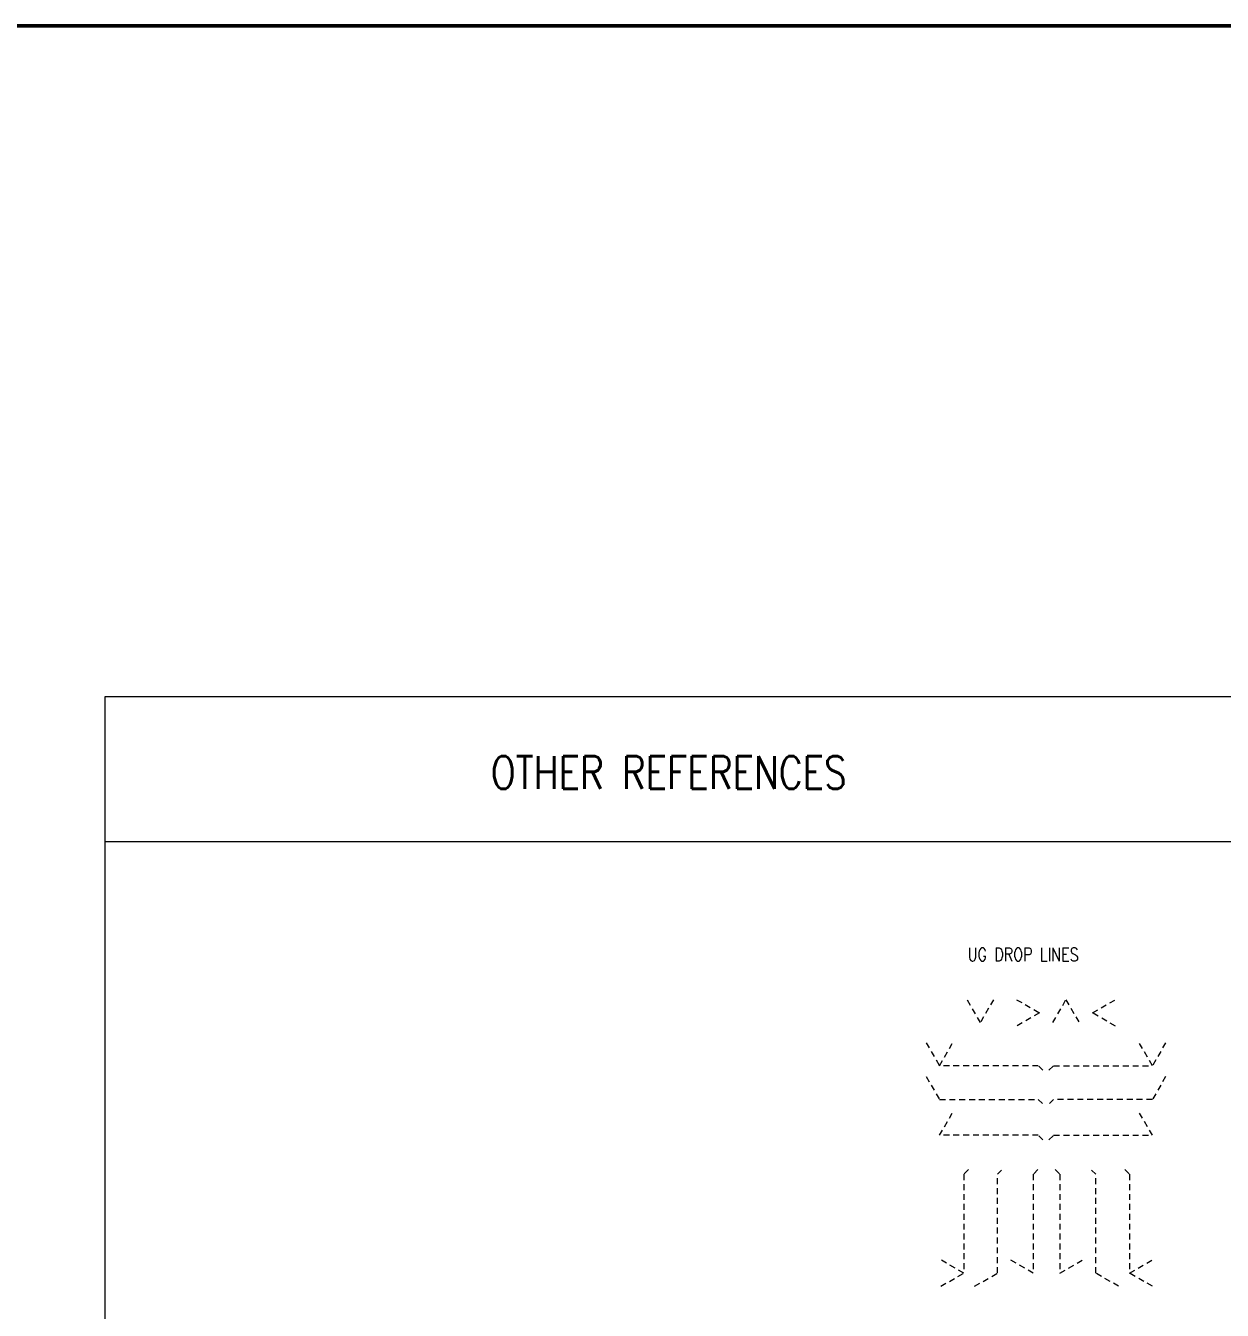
# Model space of a CAD drawing. Header units: feet. Extents: x 865220 to 2843873, y -2240498 to 972474.
# Drawn here: x 2833895 to 2834803, y 958106 to 959081 of the extents above; entities that cross this region are included whole.
import ezdxf

# ---------------------------------------------------------------- set-up
doc = ezdxf.new("R2010")
doc.units = ezdxf.units.FT
doc.header["$LTSCALE"] = 0.015
doc.header["$MEASUREMENT"] = 0
doc.linetypes.add('DASHED', pattern=[5, 3, -2])
doc.layers.add('DROP BURIED', color=7, linetype='DASHED', lineweight=5)
doc.layers.add('WORK BOUNDARY', color=110, linetype='Continuous', lineweight=40)
doc.layers.add('TEMPLATE REFERENCE', color=2, linetype='Continuous', lineweight=5, plot=False)
doc.styles.add('RS332', font='romans.shx', dxfattribs={"width": 0.8})

msp = doc.modelspace()

# ---------------------------------------------------------------- linework, layer by layer
at = {"layer": 'DROP BURIED', "ltscale": 100}
for points in [[(2834629.55, 958341.7), (2834619.55, 958324.38), (2834609.55, 958341.7)], [(2834647.05, 958341.7), (2834664.37, 958331.7), (2834647.05, 958321.7)], [(2834674.55, 958324.38), (2834684.55, 958341.7), (2834694.55, 958324.38)], [(2834722.05, 958321.7), (2834704.73, 958331.7), (2834722.05, 958341.7)], [(2834578.53, 958308.94), (2834588.53, 958291.62), (2834598.53, 958308.94)], [(2834760.17, 958308.94), (2834750.17, 958291.62), (2834740.17, 958308.94)], [(2834667.07, 958288.09), (2834663.53, 958291.62), (2834588.53, 958291.62)], [(2834671.63, 958288.09), (2834675.17, 958291.62), (2834750.17, 958291.62)], [(2834578.53, 958283.31), (2834588.53, 958265.99), (2834663.53, 958265.99), (2834667.07, 958262.45)], [(2834760.17, 958283.31), (2834750.17, 958265.99), (2834675.17, 958265.99), (2834671.63, 958262.45)], [(2834667.07, 958235.29), (2834663.53, 958238.83), (2834588.53, 958238.83), (2834598.53, 958256.15)], [(2834671.63, 958235.29), (2834675.17, 958238.83), (2834750.17, 958238.83), (2834740.17, 958256.15)], [(2834610.44, 958212.79), (2834606.9, 958209.25), (2834606.9, 958134.25)], [(2834615.22, 958124.25), (2834632.54, 958134.25), (2834632.54, 958209.25), (2834636.08, 958212.79)], [(2834663.24, 958212.79), (2834659.7, 958209.25), (2834659.7, 958134.25), (2834642.38, 958144.25)], [(2834676.46, 958212.79), (2834679.99, 958209.25), (2834679.99, 958134.25), (2834697.31, 958144.25)], [(2834724.47, 958124.25), (2834707.15, 958134.25), (2834707.15, 958209.25), (2834703.61, 958212.79)], [(2834729.25, 958212.79), (2834732.79, 958209.25), (2834732.79, 958134.25)], [(2834589.58, 958124.25), (2834606.9, 958134.25), (2834589.58, 958144.25)], [(2834750.11, 958124.25), (2834732.79, 958134.25), (2834750.11, 958144.25)]]:
    msp.add_lwpolyline(points, dxfattribs=at)
at = {"layer": 'TEMPLATE REFERENCE'}
msp.add_line((2833955.33, 958461.63), (2836930.92, 958461.63), dxfattribs=at)
msp.add_lwpolyline([(2833955.33, 958571.82), (2834947.19, 958571.82), (2834947.19, 957633.13), (2833955.33, 957633.13)], close=True, dxfattribs=at)
at = {"layer": 'WORK BOUNDARY', "lineweight": 50}
msp.add_lwpolyline([(2831671.12, 959080.65), (2843872.89, 959080.65), (2843872.89, 955180), (2831671.12, 955180)], close=True, dxfattribs=at)

# ---------------------------------------------------------------- texts
at = {"layer": 'TEMPLATE REFERENCE', "style": 'RS332', "width": 0.8}
for s, height, p in [('OTHER REFERENCES', 25, (2834248.07, 958501.56)), ('UG DROP LINES', 10, (2834609.86, 958370.99))]:
    msp.add_text(s, height=height, dxfattribs=at).set_placement(p)

doc.saveas('drawing.dxf')
